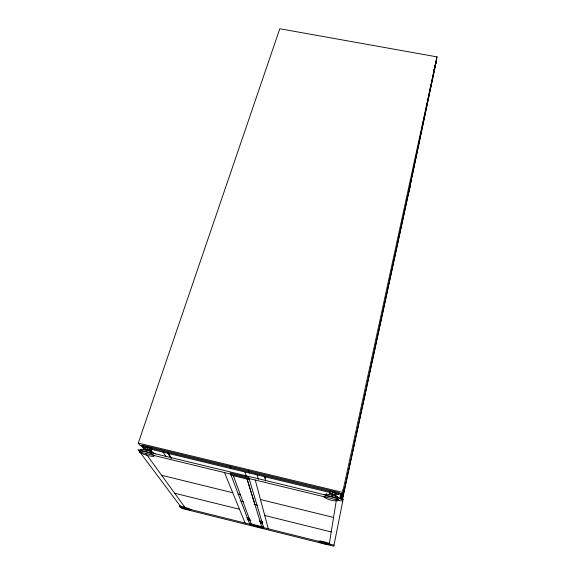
<?xml version="1.0" encoding="UTF-8"?>
<svg xmlns="http://www.w3.org/2000/svg" width="575" height="575" viewBox="0 0 575 575"><rect width="100%" height="100%" fill="white"/><g stroke="black" fill="none" stroke-linecap="round" stroke-linejoin="round"><path stroke-width="0.86" d="M329.842 492.035L329.928 491.323L332.803 491.654L335.592 492.696L335.031 495.463L335.592 492.696M335.743 495.858L336.145 493.221M335.721 496.203L336.131 493.551M329.267 543.986L336.411 499.725M339.825 498.698L340.774 493.422M340.436 498.848L341.406 493.58M340.918 499.287L342.06 493.156M333.5 492.315L342.211 494.421L342.599 492.38L138.273 443.081L279.809 28.75L436.993 56.875L435.908 62.071M433.938 70.89L436.022 62.1L408.444 192.639L434.635 67.843M409.486 188.866L410.047 185.466M436.102 62.495L436.001 62.129M435.749 62.222L435.749 62.711L435.699 62.193M435.002 66.089L436.145 62.201L408.717 192.69M408.444 192.639L410.011 185.387M342.355 499.567L410.169 185.596L342.506 498.985M342.211 494.421L436.993 56.875M435.11 65.651L434.003 70.797L435.821 62.301M341.766 499.783L343.455 492.006M337.273 498.051L337.547 496.778L332.005 494.931L326.341 494.069L323.919 494.701M331.581 496.836L325.91 495.966L323.488 496.592C327.736 499.898 333.967 501.58 339.25 500.415L337.13 498.683L331.581 496.836L332.005 494.931M335.139 494.766L332.343 493.724L332.803 491.654M329.928 491.323L329.382 494.09L329.461 493.393L332.343 493.724M326.054 495.334L326.341 494.069M179.659 506.755L180.708 506.352L184.489 507.013L191.015 509.579L189.915 509.967L181.923 507.984L179.659 506.755L180.083 505.36M151.311 451.008L151.958 449.053L151.376 448.198L145.993 446.897L145.331 448.859L147.725 449.082L150.722 450.16L151.311 451.008L149.716 450.857M151.326 453.661L151.922 451.849L146.165 449.959L141.278 449.276L140.156 450.196L139.545 451.986L142.787 453.934L148.465 455.795L153.309 456.493L154.517 455.616L151.326 453.661L145.561 451.77L140.674 451.08L139.545 451.986M150.283 447.724L149.385 450.412L148.717 450.117M150.722 450.16L151.376 448.198M145.561 451.77L146.165 449.959M147.725 449.082L148.386 447.12M140.875 450.477L141.278 449.276M146.675 449.923L147.912 449.88M331.761 491.891L140.106 445.596L138.273 443.081M145.705 447.975L143.966 447.551L142.19 445.072L339.243 492.638L338.891 494.665L334.542 493.616M151.8 449.442L330.194 492.567M139.847 452.058L342.729 501.256M231.064 475.18L249.406 479.629M238.833 494.112L240.558 494.536M161.661 475.309L232.738 492.732M260.461 499.524L333.55 517.428M237.906 494.184L240.501 494.816M240.954 501.134L243.556 501.774M254.042 504.354L257.507 505.202M174.671 493.235L239.487 509.249M264.737 515.488L331.214 531.918M246.876 517.788L249.471 518.427M259.742 520.979L262.444 521.647M247.343 518.492L249.96 519.146M259.548 521.525L262.164 522.172M247.193 519.045L249.794 519.692M260.209 522.273L262.84 522.927M247.336 519.663L250.815 520.526M260.382 522.898L262.121 523.329M249.507 523.566L263.472 527.038M181.017 507.092L333.996 545.165M332.213 494.464L333.011 494.701M151.922 451.849L155.113 453.819M337.547 496.778L339.667 498.518M145.827 453.51L185.56 508.221M141.191 445.23L144.325 449.578M142.312 446.099L144.914 449.722M162.696 451.468L166.096 456.744M168.856 454.509L171.213 458.275M167.706 452.927L171.034 458.246M168.346 453.165L171.199 457.736M224.516 472.592L245.123 523.049M230.137 466.296L230.978 468.582M249.392 518.413L249.866 519.707M233.349 475.733L251.246 523.997M261.718 526.607L247.106 479.068L254.905 504.562M244.943 472.212L246.258 476.467M248.601 470.76L249.248 473.002M255.25 480.039L268.302 528.813M257.197 475L258.29 479.334M264.637 476.704L265.571 481.031M264.974 476.675L265.341 478.407M342.923 489.929A2.415 2.365 60.1 0 1 343.455 492.035M342.901 490.029A2.415 2.365 60.2 0 1 343.433 492.135M330.848 491.833A1.941 0.41 13.9 0 1 332.048 491.833M332.954 492.027A1.941 0.41 13.9 0 1 334.363 492.588M147.286 447.4A1.898 0.388 16.6 0 1 148.479 447.465M150.154 448.004A1.898 0.388 16.6 0 1 150.693 448.313M343.124 499.28L333.78 546.25L182.045 508.465L138.007 449.6L343.124 499.28M320.189 541.046L318.406 541.283C321.82 543.433 326.183 544.604 330.215 544.223L328.584 543.131L324.422 541.815L320.189 541.046M248.759 477.451L230.216 472.959L249.988 524.824L263.832 528.267L248.759 477.451"/></g></svg>
